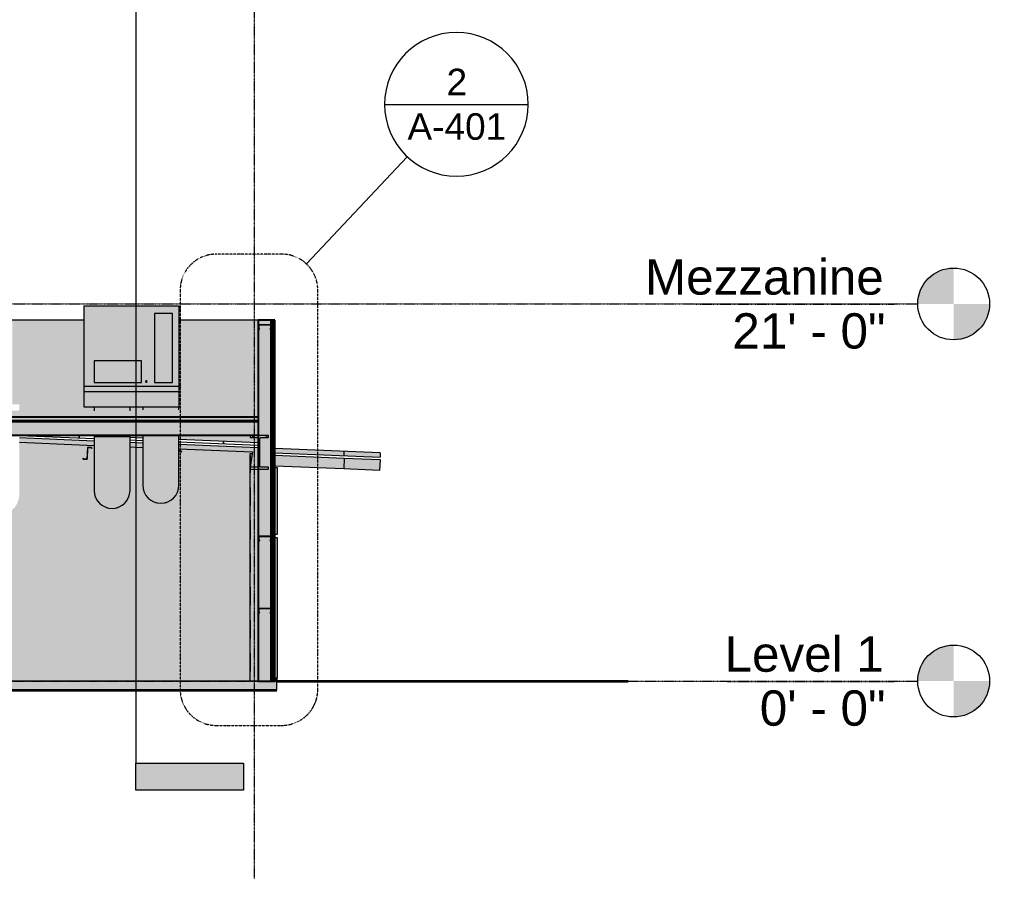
# Model space of a CAD drawing. Header units: inches. Extents: x -54880 to -186, y -265 to 853.
# Drawn here: x -18895 to -18247, y -132 to 442 of the extents above; entities that cross this region are included whole.
import ezdxf

# ---------------------------------------------------------------- set-up
doc = ezdxf.new("R2010")
doc.units = ezdxf.units.IN
doc.header["$MEASUREMENT"] = 0
for name, pattern in [('Dash Dot 3_16_', [0.3125, 0.1875, -0.0625, 0, -0.0625]), ('Grid Line 1_2_', [0.875, 0.5, -0.125, 0.125, -0.125]), ('Hidden 1_8_', [0.1875, 0.125, -0.0625])]:
    doc.linetypes.add(name, pattern=pattern)
for name, color, linetype, lineweight in [('A-ANNO-SYMB', 150, 'Continuous', 9), ('A-CLNG', 13, 'Continuous', 9), ('A-FLOR-LEVL', 51, 'Continuous', 9), ('A-GLAZ-CWMG', 51, 'Continuous', 9), ('A-ROOF', 132, 'Continuous', 9), ('A-WALL', 113, 'Continuous', 9), ('A-WALL-PATT', 111, 'Continuous', 9), ('C-BLDG-PADS', 91, 'Continuous', 9), ('C-TOPO', 7, 'Continuous', 9), ('G-ANNO-SYMB', 111, 'Continuous', 9), ('I-WALL', 2, 'Continuous', 9), ('L-SITE-WALL', 31, 'Continuous', 9), ('M-EQPM', 50, 'Continuous', 9), ('M-HVAC-DUCT', 70, 'Continuous', 9), ('M-HVAC-DUCT-ANNO', 70, 'Continuous', 9), ('S-BEAM', 12, 'Continuous', 9), ('S-COLS', 52, 'Continuous', 9), ('S-GRID', 1, 'Continuous', 9)]:
    doc.layers.add(name, color=color, linetype=linetype, lineweight=lineweight)
doc.styles.add('Arial', font='arial.ttf', dxfattribs={"height": 23.60479})
doc.styles.add('Arial_2', font='arial.ttf', dxfattribs={"height": 17.703593})
pattern_1 = [(45, (22032.004, 107.706), (-19.007, 19.007), []), (45, (22032.004, 136.506), (-19.007, 19.007), [])]

# ---------------------------------------------------------------- blocks, each defined once
blk = doc.blocks.new('HSS-Hollow Structural Section-Column - HSS6X6X1_4-782823-Section 7')
at = {"layer": 'S-COLS', "linetype": 'Hidden 1_8_'}
for p, q in [((22781.54, 151.86), (22781.54, 143.93)), ((22781.54, 141.5), (22781.54, 0))]:
    blk.add_line(p, q, dxfattribs=at)
blk = doc.blocks.new('Girt_C - 8_D-948186-Section 7')
at = {"layer": 'S-BEAM', "lineweight": 15}
for p, q in [((22787.3, 48.37), (22787.3, 46)), ((22787.3, 46), (22787.88, 45.52)), ((22787.41, 46.05), (22787.41, 48.37)), ((22787.95, 45.6), (22787.41, 46.05)), ((22795.12, 48.55), (22787.49, 48.55)), ((22787.49, 48.45), (22795.12, 48.45)), ((22787.88, 45.52), (22787.95, 45.6)), ((22795.19, 46.05), (22794.66, 45.6)), ((22794.66, 45.6), (22794.73, 45.52)), ((22794.73, 45.52), (22795.3, 46)), ((22795.19, 48.37), (22795.19, 46.05)), ((22795.3, 46), (22795.3, 48.37))]:
    blk.add_line(p, q, dxfattribs=at)
for centre, radius, start, end in [((22787.49, 48.37), 0.188, 90, 180), ((22787.49, 48.37), 0.0782, 90, 177.87728), ((22795.12, 48.37), 0.188, 0, 90), ((22795.12, 48.37), 0.0782, 3.04236, 90)]:
    blk.add_arc(centre, radius, start, end, dxfattribs=at)
blk = doc.blocks.new('Girt_C - 8_D-773999-Section 7')
at = {"layer": 'S-BEAM'}
h = blk.add_hatch(dxfattribs=at)
h.set_pattern_fill('FP_10', color=256, style=0, pattern_type=2)
h.set_pattern_definition(pattern_1)
h.paths.add_polyline_path([(22787.88, 93.77), (22787.95, 93.85), (22787.41, 94.3), (22787.41, 96.62), (22787.3, 96.62), (22787.3, 94.25)], flags=0)
h.paths.add_polyline_path([(22794.73, 93.77), (22795.3, 94.25), (22795.3, 96.62), (22795.19, 96.62), (22795.19, 94.3), (22794.66, 93.85)], flags=0)
h.paths.add_polyline_path([(22795.12, 96.7), (22795.12, 96.8), (22787.49, 96.8), (22787.49, 96.7)], flags=0)
at = {"layer": 'S-BEAM', "lineweight": 15}
for p, q in [((22787.3, 96.62), (22787.3, 94.25)), ((22787.3, 94.25), (22787.88, 93.77)), ((22787.41, 94.3), (22787.41, 96.62)), ((22787.95, 93.85), (22787.41, 94.3)), ((22795.12, 96.8), (22787.49, 96.8)), ((22787.49, 96.7), (22795.12, 96.7)), ((22787.88, 93.77), (22787.95, 93.85)), ((22795.19, 94.3), (22794.66, 93.85)), ((22794.66, 93.85), (22794.73, 93.77)), ((22794.73, 93.77), (22795.3, 94.25)), ((22795.19, 96.62), (22795.19, 94.3)), ((22795.3, 94.25), (22795.3, 96.62))]:
    blk.add_line(p, q, dxfattribs=at)
for centre, radius, start, end in [((22787.49, 96.62), 0.188, 90, 180), ((22787.49, 96.62), 0.0782, 90, 177.87728), ((22795.12, 96.62), 0.188, 0, 90), ((22795.12, 96.62), 0.0782, 3.04236, 90)]:
    blk.add_arc(centre, radius, start, end, dxfattribs=at)
blk = doc.blocks.new('W-Wide Flange - W21X166-948457-Section 7')
at = {"layer": 'S-BEAM'}
h = blk.add_hatch(dxfattribs=at)
h.set_pattern_fill('FP_10', color=256, style=0, pattern_type=2)
h.set_pattern_definition(pattern_1)
h.paths.add_polyline_path([(22781.36, 141.5), (22793.76, 141.5), (22793.76, 142.86), (22788.63, 142.89), (22788.27, 143.06), (22788.02, 143.37), (22787.93, 143.76), (22787.96, 161.97), (22788.13, 162.33), (22788.44, 162.57), (22788.83, 162.66), (22793.77, 162.66), (22793.77, 164.02), (22781.37, 164.02), (22781.36, 162.66), (22786.5, 162.64), (22786.85, 162.47), (22787.1, 162.16), (22787.19, 161.77), (22787.16, 143.56), (22786.99, 143.2), (22786.68, 142.95), (22786.29, 142.86), (22781.36, 142.86)], flags=0)
for points in [[(22781.37, 164.02), (22786.68, 164.02), (22786.68, 164.2), (22781.39, 164.2)], [(22782.23, 142.86), (22786.3, 142.89), (22786.68, 145.18), (22786.68, 153.22), (22783.08, 153.22), (22781.36, 142.86)], [(22786.29, 142.86), (22786.68, 142.95), (22786.68, 145.18), (22786.3, 142.89)]]:
    blk.add_hatch(color=256, dxfattribs=at).paths.add_polyline_path(points, flags=0)
at = {"layer": 'S-BEAM', "lineweight": 15}
for p, q in [((22781.37, 164.02), (22781.36, 162.66)), ((22781.36, 162.66), (22786.3, 162.66)), ((22793.77, 164.02), (22781.37, 164.02)), ((22788.83, 162.66), (22793.77, 162.66)), ((22793.77, 162.66), (22793.77, 164.02)), ((22787.19, 161.77), (22787.18, 143.76)), ((22787.93, 143.76), (22787.94, 161.77)), ((22786.29, 142.86), (22781.36, 142.86)), ((22781.36, 142.86), (22781.36, 141.5)), ((22793.76, 142.86), (22788.82, 142.86)), ((22793.76, 141.5), (22793.76, 142.86)), ((22781.36, 141.5), (22793.76, 141.5))]:
    blk.add_line(p, q, dxfattribs=at)
at = {"layer": 'S-BEAM'}
for p, q in [((22781.37, 164.02), (22781.39, 164.2)), ((22783.08, 153.24), (22781.36, 142.86))]:
    blk.add_line(p, q, dxfattribs=at)
at = {"layer": 'S-BEAM', "lineweight": 15, "flags": 128}
for points in [[(22786.3, 162.66), (22786.5, 162.64), (22786.69, 162.57), (22786.85, 162.47), (22787, 162.33), (22787.1, 162.16), (22787.17, 161.97), (22787.19, 161.77)], [(22787.94, 161.77), (22787.96, 161.97), (22788.03, 162.16), (22788.13, 162.33), (22788.28, 162.47), (22788.44, 162.57), (22788.63, 162.64), (22788.83, 162.66)], [(22787.18, 143.76), (22787.16, 143.56), (22787.1, 143.37), (22786.99, 143.2), (22786.85, 143.06), (22786.68, 142.95), (22786.49, 142.89), (22786.29, 142.86)], [(22788.82, 142.86), (22788.63, 142.89), (22788.44, 142.95), (22788.27, 143.06), (22788.13, 143.2), (22788.02, 143.37), (22787.96, 143.56), (22787.93, 143.76)]]:
    blk.add_lwpolyline(points, dxfattribs=at)
blk = doc.blocks.new('Girt_C - 8_D-943834-Section 7')
at = {"layer": 'S-BEAM', "lineweight": 15}
for p, q in [((22787.3, 237.89), (22787.3, 235.52)), ((22787.3, 235.52), (22787.88, 235.04)), ((22787.41, 235.57), (22787.41, 237.89)), ((22787.95, 235.12), (22787.41, 235.57)), ((22795.12, 238.07), (22787.49, 238.07)), ((22787.49, 237.96), (22795.12, 237.96)), ((22787.88, 235.04), (22787.95, 235.12)), ((22795.19, 235.57), (22794.66, 235.12)), ((22794.66, 235.12), (22794.73, 235.04)), ((22794.73, 235.04), (22795.3, 235.52)), ((22795.19, 237.89), (22795.19, 235.57)), ((22795.3, 235.52), (22795.3, 237.89))]:
    blk.add_line(p, q, dxfattribs=at)
for centre, radius, start, end in [((22787.49, 237.89), 0.188, 90, 180), ((22787.49, 237.89), 0.0782, 90, 176.95764), ((22795.12, 237.89), 0.188, 0, 90), ((22795.12, 237.89), 0.0782, 2.12272, 90)]:
    blk.add_arc(centre, radius, start, end, dxfattribs=at)
blk = doc.blocks.new('Dimension Lumber - 2x8-834906-Section 7')
at = {"layer": 'S-BEAM'}
blk.add_hatch(color=256, dxfattribs=at).paths.add_polyline_path([(22843.93, 141.78), (22844.23, 149.02), (22797.93, 150.95), (22797.93, 143.7), (22801.6, 143.54)], flags=0)
for p, q in [((22797.93, 150.95), (22844.23, 149.02)), ((22843.93, 141.78), (22797.93, 143.7)), ((22844.23, 149.02), (22843.93, 141.78))]:
    blk.add_line(p, q, dxfattribs=at)
blk = doc.blocks.new('Dimension Lumber - 2x8-945064-Section 7')
at = {"layer": 'S-BEAM'}
blk.add_hatch(color=256, dxfattribs=at).paths.add_polyline_path([(22867.91, 140.78), (22868.21, 148.02), (22844.23, 149.02), (22843.93, 141.78), (22844.3, 141.76)], flags=0)
for p, q in [((22844.23, 149.02), (22868.21, 148.02)), ((22868.21, 148.02), (22867.91, 140.78)), ((22867.91, 140.78), (22843.93, 141.78))]:
    blk.add_line(p, q, dxfattribs=at)
blk = doc.blocks.new('Girt_Z - 8_D-943841-Section 7')
at = {"layer": 'S-BEAM'}
h = blk.add_hatch(color=256, dxfattribs=at)
h.paths.add_polyline_path([(22672.45, 148.17), (22672.46, 148.28), (22670.14, 148.38), (22669.72, 148.93), (22669.63, 148.87), (22670.09, 148.27)], flags=0)
h.paths.add_polyline_path([(22672.65, 148.35), (22672.97, 155.97), (22672.86, 155.98), (22672.54, 148.36)], flags=0)
h.paths.add_polyline_path([(22675.79, 155.4), (22675.87, 155.46), (22675.42, 156.06), (22673.05, 156.16), (22673.04, 156.05), (22675.36, 155.95), (22675.71, 155.49)], flags=0)
for p, q in [((22672.86, 155.98), (22672.54, 148.36)), ((22672.65, 148.35), (22672.97, 155.97)), ((22673.04, 156.05), (22675.36, 155.95)), ((22675.42, 156.06), (22673.05, 156.16)), ((22675.36, 155.95), (22675.79, 155.4)), ((22675.87, 155.46), (22675.42, 156.06)), ((22675.79, 155.4), (22675.87, 155.46)), ((22669.72, 148.93), (22669.63, 148.87)), ((22669.63, 148.87), (22670.09, 148.27)), ((22670.14, 148.38), (22669.72, 148.93)), ((22670.09, 148.27), (22672.45, 148.17)), ((22672.46, 148.28), (22670.14, 148.38))]:
    blk.add_line(p, q, dxfattribs=at)
for centre, radius, start, end in [((22673.04, 155.97), 0.187, 87.61406, 177.61406), ((22673.04, 155.97), 0.0782, 89.73677, 177.61406), ((22672.46, 148.36), 0.187, 267.61406, 357.61406), ((22672.46, 148.36), 0.0782, 270.65642, 357.61406)]:
    blk.add_arc(centre, radius, start, end, dxfattribs=at)
blk = doc.blocks.new('Girt_Z - 8_D-943839-Section 7')
at = {"layer": 'S-BEAM'}
blk.add_hatch(color=256, dxfattribs=at).paths.add_polyline_path([(22735.74, 152.9), (22735.82, 152.96), (22735.37, 153.56), (22733.77, 153.59), (22733.81, 153.51), (22735.31, 153.45)], flags=0)
for p, q in [((22735.37, 153.56), (22733.81, 153.62)), ((22733.81, 153.51), (22735.31, 153.45)), ((22735.31, 153.45), (22735.74, 152.9)), ((22735.82, 152.96), (22735.37, 153.56)), ((22735.74, 152.9), (22735.82, 152.96))]:
    blk.add_line(p, q, dxfattribs=at)
blk = doc.blocks.new('Rectangular Mullion - Rectangular Mullion 1-866951-Section 7')
at = {"layer": 'A-GLAZ-CWMG'}
blk.add_hatch(color=256, dxfattribs=at).paths.add_polyline_path([(22799.3, 0), (22799.43, 0), (22799.43, 2), (22797.93, 2), (22797.93, 0)], flags=0)
for p, q in [((22799.43, 2), (22797.93, 2)), ((22799.43, 0), (22799.43, 2))]:
    blk.add_line(p, q, dxfattribs=at)
blk = doc.blocks.new('Rectangular Mullion - Rectangular Mullion 1-827449-Section 7')
at = {"layer": 'A-GLAZ-CWMG'}
blk.add_hatch(color=256, dxfattribs=at).paths.add_polyline_path([(22799.43, 2), (22799.43, 96), (22797.93, 96), (22797.93, 2)], flags=0)
for p, q in [((22797.93, 96), (22799.43, 96)), ((22799.43, 96), (22799.43, 2)), ((22799.43, 2), (22797.93, 2))]:
    blk.add_line(p, q, dxfattribs=at)
blk = doc.blocks.new('Rectangular Mullion - Rectangular Mullion 1-827940-Section 7')
at = {"layer": 'A-GLAZ-CWMG'}
blk.add_hatch(color=256, dxfattribs=at).paths.add_polyline_path([(22799.43, 98), (22799.43, 142.75), (22797.93, 142.75), (22797.93, 98)], flags=0)
for p, q in [((22797.93, 142.75), (22799.43, 142.75)), ((22799.43, 142.75), (22799.43, 98)), ((22799.43, 98), (22797.93, 98))]:
    blk.add_line(p, q, dxfattribs=at)
blk = doc.blocks.new('Carrier_48TC_Standard_Efficiency_Gas_Heat_Electric_Cooling_Packaged_Rooftop_Unit_3_to_15_nominal_tons - 15 ton 48TC__16-873539-Section 7')
at = {"layer": 'M-EQPM'}
h = blk.add_hatch(color=256, dxfattribs=at)
h.paths.add_polyline_path([(22559.12, 193.33), (22622.49, 193.33), (22622.49, 250.7), (22559.12, 250.7), (22559.12, 207.67)], flags=0)
h.paths.add_polyline_path([(22607.93, 199.45), (22606.24, 199.45), (22606.24, 245.58), (22618.12, 245.58), (22618.12, 199.45)], flags=0)
h.paths.add_polyline_path([(22578.88, 199.45), (22565.74, 199.45), (22565.74, 214.08), (22597.49, 214.08), (22597.49, 199.45), (22583.72, 199.45)], flags=0)
h.paths.add_polyline_path([(22600.48, 199.7), (22600.16, 199.94), (22600.09, 200.2), (22600.48, 200.71), (22600.82, 200.66), (22601.07, 200.46), (22601.14, 200.2), (22600.88, 199.75)], flags=0)
for points in [[(22618.12, 199.45), (22618.12, 245.58), (22606.24, 245.58), (22606.24, 199.45), (22607.93, 199.45)], [(22578.88, 199.45), (22597.49, 199.45), (22597.49, 214.08), (22565.74, 214.08), (22565.74, 199.45), (22574.04, 199.45)], [(22559.12, 183.08), (22622.49, 183.08), (22622.49, 197.08), (22559.12, 197.08), (22559.12, 188.92)], [(22600.48, 199.7), (22600.88, 199.75), (22601.14, 200.2), (22601.07, 200.46), (22600.75, 200.71), (22600.35, 200.66), (22600.09, 200.2), (22600.16, 199.94)]]:
    blk.add_hatch(color=256, dxfattribs=at).paths.add_polyline_path(points, flags=0)
for p, q in [((22559.12, 250.7), (22622.49, 250.7)), ((22559.12, 193.33), (22559.12, 250.7)), ((22622.49, 250.7), (22622.49, 193.33)), ((22618.12, 245.58), (22606.24, 245.58)), ((22606.24, 245.58), (22606.24, 199.45)), ((22618.12, 199.45), (22618.12, 245.58)), ((22597.49, 214.08), (22565.74, 214.08)), ((22565.74, 214.08), (22565.74, 199.45)), ((22597.49, 199.45), (22597.49, 214.08)), ((22559.12, 197.08), (22622.49, 197.08)), ((22559.12, 183.08), (22559.12, 197.08)), ((22565.74, 199.45), (22597.49, 199.45)), ((22606.24, 199.45), (22618.12, 199.45)), ((22622.49, 197.08), (22622.49, 183.08)), ((22622.49, 193.33), (22559.12, 193.33)), ((22622.49, 183.08), (22559.12, 183.08))]:
    blk.add_line(p, q, dxfattribs=at)
for start, end in [(0, 180), (180, 0)]:
    blk.add_arc((22600.62, 200.2), 0.523, start, end, dxfattribs=at)
blk = doc.blocks.new('Round Elbow - 1_5 D-888105-Section 7')
at = {"layer": 'M-HVAC-DUCT'}
for points in [[(22689.16, 115.38), (22689.16, 163.38), (22677.16, 163.38), (22677.18, 127.17), (22677.5, 124.65), (22678.25, 122.45), (22679.18, 120.71), (22681.01, 118.61), (22682.63, 117.32), (22684.85, 116.2), (22686.82, 115.61), (22688.39, 115.45)], [(22689.16, 115.38), (22691.71, 115.67), (22693.75, 116.29), (22695.93, 117.48), (22697.92, 119.23), (22699.14, 120.71), (22700.24, 122.78), (22700.96, 125.33), (22701.16, 127.98), (22701.16, 163.38), (22689.16, 163.38), (22689.16, 115.61)]]:
    blk.add_hatch(color=256, dxfattribs=at).paths.add_polyline_path(points, flags=0)
for p, q in [((22677.16, 163.38), (22689.16, 163.38)), ((22689.16, 163.38), (22701.16, 163.38))]:
    blk.add_line(p, q, dxfattribs=at)
at = {"layer": 'M-HVAC-DUCT', "flags": 128}
for points in [[(22677.16, 163.38), (22677.16, 161.94), (22677.16, 160.5), (22677.16, 159.07), (22677.16, 157.64), (22677.16, 156.22), (22677.16, 154.82), (22677.16, 153.43), (22677.16, 152.05), (22677.16, 150.69), (22677.16, 149.36), (22677.16, 148.04), (22677.16, 146.75), (22677.16, 145.49), (22677.16, 144.25), (22677.16, 143.05), (22677.16, 141.88), (22677.16, 140.74), (22677.16, 139.64), (22677.16, 138.57), (22677.16, 137.55), (22677.16, 136.57), (22677.16, 135.63), (22677.16, 134.73), (22677.16, 133.88), (22677.16, 133.08), (22677.16, 132.33), (22677.16, 131.62), (22677.16, 130.97), (22677.16, 130.37), (22677.16, 129.82), (22677.16, 129.33), (22677.16, 128.89), (22677.16, 128.5), (22677.16, 128.17), (22677.16, 127.9), (22677.16, 127.68), (22677.16, 127.52), (22677.16, 127.42), (22677.16, 127.38), (22677.16, 127.38)], [(22701.16, 127.38), (22701.16, 127.4), (22701.16, 127.49), (22701.16, 127.63), (22701.16, 127.83), (22701.16, 128.09), (22701.16, 128.41), (22701.16, 128.78), (22701.16, 129.2), (22701.16, 129.68), (22701.16, 130.22), (22701.16, 130.8), (22701.16, 131.44), (22701.16, 132.13), (22701.16, 132.87), (22701.16, 133.66), (22701.16, 134.5), (22701.16, 135.38), (22701.16, 136.31), (22701.16, 137.28), (22701.16, 138.29), (22701.16, 139.35), (22701.16, 140.44), (22701.16, 141.57), (22701.16, 142.73), (22701.16, 143.92), (22701.16, 145.15), (22701.16, 146.41), (22701.16, 147.69), (22701.16, 149), (22701.16, 150.33), (22701.16, 151.68), (22701.16, 153.05), (22701.16, 154.44), (22701.16, 155.84), (22701.16, 157.26), (22701.16, 158.68), (22701.16, 160.11), (22701.16, 161.55), (22701.16, 162.99), (22701.16, 163.38)]]:
    blk.add_lwpolyline(points, dxfattribs=at)
at = {"layer": 'M-HVAC-DUCT'}
for start, end in [(180, 270), (270, 0)]:
    blk.add_arc((22689.16, 127.38), 12, start, end, dxfattribs=at)
blk = doc.blocks.new('Round Elbow - 1_5 D-V224-Section 7')
at = {"layer": 'M-HVAC-DUCT'}
for points in [[(22721.77, 118.79), (22721.77, 164.2), (22709.77, 164.2), (22709.79, 130.59), (22710.08, 128.19), (22710.86, 125.86), (22711.8, 124.12), (22713.29, 122.3), (22715.25, 120.73), (22717.59, 119.57), (22719.43, 119.02), (22721.01, 118.86)], [(22721.77, 118.79), (22724.33, 119.08), (22726.37, 119.7), (22728.54, 120.89), (22730.53, 122.64), (22731.75, 124.12), (22732.93, 126.44), (22733.57, 128.74), (22733.77, 131.01), (22733.77, 164.2), (22721.77, 164.2), (22721.77, 119.02)]]:
    blk.add_hatch(color=256, dxfattribs=at).paths.add_polyline_path(points, flags=0)
at = {"layer": 'M-HVAC-DUCT', "flags": 128}
for points in [[(22709.77, 164.2), (22709.77, 163.91), (22709.77, 162.48), (22709.77, 161.05), (22709.77, 159.63), (22709.77, 158.23), (22709.77, 156.84), (22709.77, 155.46), (22709.77, 154.1), (22709.77, 152.77), (22709.77, 151.45), (22709.77, 150.16), (22709.77, 148.9), (22709.77, 147.66), (22709.77, 146.46), (22709.77, 145.29), (22709.77, 144.15), (22709.77, 143.05), (22709.77, 141.98), (22709.77, 140.96), (22709.77, 139.98), (22709.77, 139.04), (22709.77, 138.14), (22709.77, 137.3), (22709.77, 136.49), (22709.77, 135.74), (22709.77, 135.04), (22709.77, 134.38), (22709.77, 133.78), (22709.77, 133.23), (22709.77, 132.74), (22709.77, 132.3), (22709.77, 131.91), (22709.77, 131.58), (22709.77, 131.31), (22709.77, 131.09), (22709.77, 130.93), (22709.77, 130.83), (22709.77, 130.79), (22709.77, 130.79)], [(22733.77, 130.79), (22733.77, 130.81), (22733.77, 130.9), (22733.77, 131.04), (22733.77, 131.25), (22733.77, 131.5), (22733.77, 131.82), (22733.77, 132.19), (22733.77, 132.61), (22733.77, 133.09), (22733.77, 133.63), (22733.77, 134.21), (22733.77, 134.85), (22733.77, 135.54), (22733.77, 136.28), (22733.77, 137.07), (22733.77, 137.91), (22733.77, 138.79), (22733.77, 139.72), (22733.77, 140.69), (22733.77, 141.7), (22733.77, 142.76), (22733.77, 143.85), (22733.77, 144.98), (22733.77, 146.14), (22733.77, 147.34), (22733.77, 148.56), (22733.77, 149.82), (22733.77, 151.1), (22733.77, 152.41), (22733.77, 153.74), (22733.77, 155.09), (22733.77, 156.46), (22733.77, 157.85), (22733.77, 159.25), (22733.77, 160.67), (22733.77, 162.09), (22733.77, 163.52), (22733.77, 164.2)]]:
    blk.add_lwpolyline(points, dxfattribs=at)
at = {"layer": 'M-HVAC-DUCT'}
for start, end in [(180, 270), (270, 0)]:
    blk.add_arc((22721.77, 130.79), 12, start, end, dxfattribs=at)
blk = doc.blocks.new('Level - Level Head - Circle-15001-Section 7')
at = {"layer": 'A-FLOR-LEVL'}
h = blk.add_hatch(color=256, dxfattribs=at)
edge = h.paths.add_edge_path(flags=0)
edge.add_line((23251.37, 0), (23227.37, 0))
edge.add_arc((23251.37, 0), 24, 90, 180, ccw=False)
edge.add_line((23251.37, 24), (23251.37, 0))
h = blk.add_hatch(color=256, dxfattribs=at)
edge = h.paths.add_edge_path(flags=0)
edge.add_line((23251.37, -24), (23251.37, 0))
edge.add_line((23251.37, 0), (23275.37, 0))
edge.add_arc((23251.37, 0), 24, 270, 360, ccw=False)
blk.add_circle((23251.37, 0), 24, dxfattribs=at)
blk = doc.blocks.new('Section - 3_32_ x 3_8_-18514-Section 7')
at = {"layer": 'G-ANNO-SYMB'}
blk.add_hatch(color=256, dxfattribs=at).paths.add_polyline_path([(22141.39, -54.82), (22069.39, -54.82), (22069.39, -72.82), (22141.39, -72.82)], flags=0)
for p, q in [((22069.39, -72.82), (22069.39, -54.82)), ((22069.39, -54.82), (22141.39, -54.82)), ((22141.39, -54.82), (22141.39, -72.82)), ((22141.39, -72.82), (22069.39, -72.82))]:
    blk.add_line(p, q, dxfattribs=at)
blk = doc.blocks.new('Section - Callout Head-19020-Section 7')
at = {"layer": 'A-ANNO-SYMB'}
blk.add_line((22871.23, 385.36), (22967.23, 385.36), dxfattribs=at)
for start, end in [(0, 180), (180, 360)]:
    blk.add_arc((22919.23, 385.36), 48, start, end, dxfattribs=at)

msp = doc.modelspace()

# ---------------------------------------------------------------- hatches: boundary and pattern name
at = {"layer": 'A-CLNG'}
msp.add_hatch(color=256, dxfattribs=at).paths.add_polyline_path([(-19398.79, 164.2), (-18735.87, 164.2), (-18735.87, 173.96), (-20622.37, 173.96), (-20622.37, 164.2), (-19408.47, 164.2)], flags=0)
at = {"layer": 'A-ROOF', "lineweight": 5}
h = msp.add_hatch(color=256, dxfattribs=at)
h.paths.add_polyline_path([(-19175.49, 183.4), (-19175.6, 183.53), (-19175.52, 183.4), (-19175.51, 183.4)], flags=0)
h.paths.add_polyline_path([(-19183.49, 183.4), (-19183.38, 183.4), (-19183.47, 183.49), (-19183.49, 183.4)], flags=0)
h.paths.add_polyline_path([(-20633.49, 176.41), (-19080.82, 176.41), (-19080.85, 178.5), (-19097.08, 178.5), (-19097.08, 186.99), (-19151.18, 186.99), (-19151.18, 186.25), (-19170.54, 186.2), (-19170.57, 180.84), (-19171.63, 180.78), (-19174.44, 180.84), (-19174.44, 186.25), (-19175.49, 186.17), (-19175.52, 181.01), (-19176.07, 180.55), (-19176.14, 180.63), (-19176.14, 183.48), (-19182.85, 183.48), (-19182.92, 180.55), (-19183.49, 181.08), (-19183.49, 186.25), (-19185.87, 186.25), (-19185.87, 178.41), (-19186.12, 178.41), (-19186.12, 186.25), (-20401.12, 186.32), (-20401.12, 187.53), (-20633.49, 187.53)], flags=0)
h.paths.add_polyline_path([(-18735.87, 176.41), (-18735.87, 186.99), (-18788.68, 186.91), (-18788.68, 183.08), (-18788.77, 183.08), (-18788.77, 181.29), (-18789, 181.19), (-18790.8, 181.01), (-18795.06, 180.85), (-18800.77, 180.79), (-18807.68, 180.88), (-18811.86, 181.1), (-18812.77, 181.29), (-18812.77, 183.08), (-18821.39, 183.08), (-18821.39, 180.75), (-18821.62, 180.66), (-18823.41, 180.48), (-18827.47, 180.32), (-18833.39, 180.25), (-18840.05, 180.34), (-18844.47, 180.56), (-18845.39, 180.75), (-18845.39, 183.08), (-18852.06, 183.08), (-18852.06, 186.99), (-18900.06, 186.99), (-18900.06, 185.01), (-18895.3, 185.01), (-18895.3, 181), (-18895.51, 180.9), (-18897.17, 180.71), (-18900.3, 180.56), (-18906.87, 180.43), (-18914.62, 180.46), (-18920.02, 180.63), (-18922.75, 180.85), (-18923.3, 181), (-18923.3, 183.08), (-18929.49, 182.99), (-18929.56, 180.8), (-18929.81, 180.72), (-18931.52, 180.54), (-18936.01, 180.35), (-18943.67, 180.26), (-18951.43, 180.36), (-18955.75, 180.56), (-18957.41, 180.8), (-18957.49, 180.84), (-18957.5, 183.08), (-18963.43, 183.08), (-18963.43, 186.99), (-18977.54, 186.99), (-18977.56, 186.87), (-18978.63, 186.81), (-18981.44, 186.87), (-18981.44, 186.99), (-19007.87, 186.99), (-19007.87, 183.78), (-19009.68, 183.78), (-19009.68, 182.29), (-19009.88, 182.22), (-19011.45, 182.08), (-19015.9, 181.97), (-19021.15, 181.99), (-19024.89, 182.15), (-19025.68, 182.29), (-19025.68, 183.78), (-19029.33, 183.78), (-19029.33, 181.97), (-19029.53, 181.89), (-19031.07, 181.76), (-19035.66, 181.64), (-19037.58, 181.63), (-19037.58, 178.5), (-19051.04, 178.5), (-19051.04, 176.41), (-18759.68, 176.41)], flags=0)
h.paths.add_polyline_path([(-19067.33, 176.41), (-19063.33, 176.41), (-19063.33, 178.5), (-19072.84, 178.5), (-19072.84, 176.41), (-19069.55, 176.41)], flags=0)
at = {"layer": 'A-ROOF'}
msp.add_hatch(color=256, dxfattribs=at).paths.add_polyline_path([(-18735.87, 173.54), (-18735.87, 176.41), (-20633.49, 176.41), (-20633.49, 173.54), (-18759.68, 173.54)], flags=0)
at = {"layer": 'A-ROOF', "lineweight": 5}
h = msp.add_hatch(color=256, dxfattribs=at)
h.paths.add_polyline_path([(-18678.24, 150.52), (-18678.24, 153.4), (-18724.62, 155.33), (-18724.62, 152.45), (-18720.95, 152.3)], flags=0)
h.paths.add_polyline_path([(-18739.49, 153.07), (-18739.47, 153.22), (-18735.87, 153.22), (-18735.87, 155.8), (-18788.77, 158), (-18788.73, 155.12), (-18740.32, 153.11)], flags=0)
h.paths.add_polyline_path([(-18812.77, 156.13), (-18812.77, 159), (-18821.39, 159.34), (-18821.39, 156.48), (-18817.78, 156.33)], flags=0)
h.paths.add_polyline_path([(-18845.39, 157.48), (-18845.39, 160.36), (-18895.3, 162.43), (-18895.25, 159.56), (-18846.83, 157.54)], flags=0)
h.paths.add_polyline_path([(-18923.3, 160.73), (-18923.34, 163.61), (-18929.49, 163.87), (-18929.49, 160.99), (-18924.3, 160.77)], flags=0)
h.paths.add_polyline_path([(-18957.49, 162.16), (-18957.49, 164.2), (-18973.29, 164.2), (-18973.29, 162.81), (-18963.03, 162.39)], flags=0)
h.paths.add_polyline_path([(-18985.69, 163.33), (-18985.69, 164.2), (-19006.53, 164.2), (-18992.09, 163.6)], flags=0)
msp.add_hatch(color=256, dxfattribs=at).paths.add_polyline_path([(-18654.24, 149.52), (-18654.24, 152.4), (-18678.24, 153.4), (-18678.24, 150.52)], flags=0)
at = {"layer": 'A-WALL-PATT'}
h = msp.add_hatch(dxfattribs=at)
h.set_pattern_fill('FP_13', color=256, style=0, pattern_type=2)
h.set_pattern_definition([(0, (22032.004, 107.706), (61.44, 15.36), [2.534, -43.546, 2.534, -43.546, -245.76]), (0, (22032.004, 107.706), (61.44, 15.36), [-92.16, 2.534, -89.626, 2.534, -43.546, -107.52]), (0, (22032.004, 107.706), (61.44, 15.36), [-230.4, 2.534, -28.186, 2.534, -74.266]), (120, (22055.044, 115.386), (-44.02215, 45.528601), [2.534, -43.546, 2.534, -43.546, -245.76]), (120, (22055.044, 115.386), (-44.02215, 45.528601), [-92.16, 2.534, -89.626, 2.534, -43.546, -107.52]), (120, (22055.044, 115.386), (-44.02215, 45.528601), [-230.4, 2.534, -28.186, 2.534, -74.266]), (240, (22062.724, 146.106), (-17.41785, -60.888601), [2.534, -43.546, 2.534, -43.546, -245.76]), (240, (22062.724, 146.106), (-17.41785, -60.888601), [-92.16, 2.534, -89.626, 2.534, -43.546, -107.52]), (240, (22062.724, 146.106), (-17.41785, -60.888601), [-230.4, 2.534, -28.186, 2.534, -74.266])])
h.paths.add_polyline_path([(-18735.87, 0), (-18735.24, 0), (-18735.24, 241.25), (-18735.87, 241.25), (-18735.87, 20.18)], flags=0)
h = msp.add_hatch(dxfattribs=at)
h.set_pattern_fill('FP_12', color=256, style=0, pattern_type=2)
h.set_pattern_definition([(0, (22032.004, 107.706), (0, 24), []), (90, (22032.004, 107.706), (-24, 1e-15), [])])
h.paths.add_polyline_path([(-18726.49, 0), (-18725.74, 0), (-18725.74, 241.25), (-18726.49, 241.25), (-18726.49, 20.18)], flags=0)
h = msp.add_hatch(dxfattribs=at)
h.set_pattern_fill('FP_15', color=256, style=0, pattern_type=2)
h.set_pattern_definition([(0, (22784.43, 0.25), (-193, 193), [48, -145]), (90, (22784.43, 0.25), (-193, 1e-14), [96.25, -96.75]), (180, (22832.43, 96.5), (-193, 193), [48, -145]), (90, (22832.43, 0.25), (-193, 1e-14), [96.25, -96.75]), (180, (22832.43, 96.75), (-193, 193), [48, -145]), (90, (22832.43, 96.75), (-193, 1e-14), [96.25, -96.75]), (0, (22784.43, 193), (-193, 193), [48, -145]), (90, (22784.43, 96.75), (-193, 1e-14), [96.25, -96.75]), (0, (22832.68, 48.25), (-193, 193), [48, -145]), (90, (22832.68, 0), (-193, 1e-14), [48.25, -144.75]), (90, (22880.68, 0), (-193, 1e-14), [48.25, -144.75]), (0, (22832.68, 144.75), (-193, 193), [48, -145]), (90, (22832.68, 48.5), (-193, 1e-14), [96.25, -96.75]), (180, (22880.68, 48.5), (-193, 193), [48, -145]), (90, (22880.68, 48.5), (-193, 1e-14), [96.25, -96.75]), (90, (22832.68, 145), (-193, 1e-14), [48, -145]), (180, (22880.68, 145), (-193, 193), [48, -145]), (90, (22880.68, 145), (-193, 1e-14), [48, -145]), (0, (22880.93, 0.25), (-193, 193), [48, -145]), (90, (22880.93, 0.25), (-193, 1e-14), [96.25, -96.75]), (180, (22928.93, 96.5), (-193, 193), [48, -145]), (90, (22928.93, 0.25), (-193, 1e-14), [96.25, -96.75]), (180, (22928.93, 96.75), (-193, 193), [48, -145]), (90, (22928.93, 96.75), (-193, 1e-14), [96.25, -96.75]), (180, (22928.93, 193), (-193, 193), [48, -145]), (90, (22880.93, 96.75), (-193, 1e-14), [96.25, -96.75]), (0, (22929.18, 48.25), (-193, 193), [48, -145]), (90, (22929.18, 0), (-193, 1e-14), [48.25, -144.75]), (90, (22977.18, 0), (-193, 1e-14), [48.25, -144.75]), (0, (22929.18, 144.75), (-193, 193), [48, -145]), (90, (22929.18, 48.5), (-193, 1e-14), [96.25, -96.75]), (180, (22977.18, 48.5), (-193, 193), [48, -145]), (90, (22977.18, 48.5), (-193, 1e-14), [96.25, -96.75]), (90, (22929.18, 145), (-193, 1e-14), [48, -145]), (180, (22977.18, 145), (-193, 193), [48, -145]), (90, (22977.18, 145), (-193, 1e-14), [48, -145])])
h.paths.add_polyline_path([(-18735.87, 157.55), (-18735.87, 159.39), (-18788.77, 161.6), (-18788.73, 159.75), (-18740.32, 157.73)], flags=0)
h.paths.add_polyline_path([(-18812.77, 160.75), (-18812.77, 162.6), (-18821.39, 162.96), (-18821.39, 161.11), (-18813.82, 160.8)], flags=0)
h.paths.add_polyline_path([(-18845.39, 162.11), (-18845.42, 163.96), (-18851.18, 164.2), (-18895.25, 164.19), (-18846.83, 162.17)], flags=0)
at = {"layer": 'C-BLDG-PADS'}
h = msp.add_hatch(dxfattribs=at)
h.set_pattern_fill('FP_11', color=256, style=0, pattern_type=2)
h.set_pattern_definition([(50, (22032.004, 107.706), (55.0854, -4.81984), [5.76, -63.36]), (355, (22032.004, 107.706), (-10.65569, 57.76853), [4.608, -50.688]), (100.451, (22036.594, 107.305), (44.42947, 52.94866), [4.895, -53.848]), (46.184, (22032.004, 123.066), (81.96444, -12.71212), [8.64, -95.04]), (96.636, (22038.834, 122.01), (71.7815, 74.81238), [7.343, -80.772]), (351.184, (22032, 123.07), (71.78195, 74.81243), [6.912, -76.032]), (21, (22039.684, 119.226), (45.84207, -30.92146), [5.76, -63.36]), (326, (22039.684, 119.226), (18.687064, 55.69148), [4.608, -50.688]), (71.451, (22043.504, 116.65), (64.52891, 24.77011), [4.895, -53.848]), (37.5, (22032.004, 107.706), (0.933895, 25.566816), [2.534, -47.539, 2.534, -48.922, -50.88]), (37.5, (22032.004, 107.706), (0.933895, 25.566816), [-101.53, 2.534, -48.346]), (7.5, (22032.004, 107.706), (20.20404, 30.291303), [2.534, -26.803, 2.534, -46.387, -19.392]), (7.5, (22032.004, 107.706), (20.20404, 30.291303), [-78.259, 2.534, -16.858]), (327.5, (22014.877, 107.706), (40.9977845, -1.732403), [2.534, -16.666, 2.534, -57.37, -79.488]), (327.5, (22014.877, 107.706), (40.9977845, -1.732403), [-79.104, 2.534, -76.954]), (317.5, (22007.197, 107.706), (44.788883, 7.68784), [2.534, -22.426, 2.534, -37.248, -56.448]), (317.5, (22007.197, 107.706), (44.788883, 7.68784), [-64.742, 2.534, -53.914])])
h.paths.add_polyline_path([(-18798.42, -6), (-18723.24, -6), (-18723.24, 0), (-20634.99, 0), (-20634.99, -6), (-18953.35, -6)], flags=0)
at = {"layer": 'I-WALL'}
h = msp.add_hatch(color=256, dxfattribs=at)
h.paths.add_polyline_path([(-18798.42, 0), (-18741.24, 0), (-18741.18, 151.86), (-18739.7, 151.86), (-18739.49, 153.07), (-18788.77, 155.13), (-18788.73, 153.62), (-18787.18, 153.56), (-18786.72, 152.96), (-18786.86, 152.96), (-18787.24, 153.45), (-18788.77, 153.45), (-18788.77, 130.79), (-18789.03, 128.36), (-18789.85, 125.88), (-18790.9, 123.99), (-18792.52, 122.11), (-18794.11, 120.81), (-18796.18, 119.7), (-18798.43, 119.02), (-18800.77, 118.79), (-18803.26, 119.06), (-18805.7, 119.88), (-18807.44, 120.81), (-18809.46, 122.55), (-18810.9, 124.4), (-18811.89, 126.3), (-18812.58, 128.8), (-18812.77, 131.01), (-18812.77, 156.13), (-18821.39, 156.48), (-18821.39, 127.38), (-18821.64, 124.95), (-18822.47, 122.47), (-18823.52, 120.58), (-18825.13, 118.7), (-18826.72, 117.4), (-18828.8, 116.29), (-18831.05, 115.61), (-18833.39, 115.38), (-18835.73, 115.61), (-18838.31, 116.47), (-18840.06, 117.4), (-18841.99, 119.03), (-18843.52, 120.99), (-18844.51, 122.88), (-18845.19, 125.39), (-18845.39, 127.98), (-18845.39, 157.48), (-18895.3, 159.56), (-18895.31, 124.68), (-18895.54, 122.24), (-18896.45, 119.34), (-18897.39, 117.45), (-18898.95, 115.39), (-18900.94, 113.6), (-18903.43, 112.15), (-18905.47, 111.36), (-18908, 110.88), (-18910.59, 110.88), (-18913.31, 111.43), (-18915.89, 112.51), (-18916.61, 112.92), (-18918.32, 114.12), (-18920.06, 115.88), (-18921.61, 118.22), (-18922.56, 120.46), (-18923.1, 122.53), (-18923.3, 125.74), (-18923.3, 160.73), (-18929.49, 160.99), (-18929.51, 145.23), (-18929.73, 142.8), (-18930.65, 139.9), (-18931.59, 138.01), (-18933.15, 135.95), (-18935.14, 134.16), (-18937.62, 132.7), (-18939.66, 131.91), (-18942.2, 131.44), (-18944.87, 131.45), (-18947.51, 131.74), (-18949.16, 132.23), (-18950.84, 132.94), (-18953.27, 134.45), (-18954.57, 135.57), (-18955.58, 136.67), (-18956.09, 137.36), (-18957.61, 140.08), (-18958.48, 142.61), (-18958.65, 144.4), (-18958.79, 145.38), (-18958.4, 148.4), (-18957.88, 150.13), (-18957.49, 151.33), (-18957.49, 162.16), (-18973.29, 162.81), (-18973.29, 162.66), (-18978.43, 162.64), (-18978.78, 162.47), (-18979.03, 162.16), (-18979.12, 161.77), (-18979.09, 153.89), (-18978.86, 153.5), (-18978.43, 153.26), (-18977.56, 153.24), (-18973.29, 153.24), (-18973.29, 141.5), (-18976.49, 141.5), (-18976.49, 0), (-18953.35, 0)], flags=0)
h.paths.add_polyline_path([(-18982.49, 0), (-18982.49, 141.5), (-18985.69, 141.5), (-18985.69, 153.24), (-18980.53, 153.27), (-18980.13, 153.5), (-18979.9, 153.89), (-18979.87, 154.12), (-18979.89, 161.97), (-18980.06, 162.33), (-18980.37, 162.57), (-18980.76, 162.66), (-18985.69, 162.66), (-18985.69, 163.33), (-19006.53, 164.2), (-19009.68, 164.2), (-19009.68, 139.29), (-19009.92, 137.36), (-19010.6, 135.57), (-19011.97, 133.74), (-19013.42, 132.56), (-19014.84, 131.81), (-19016.72, 131.34), (-19151.18, 131.27), (-19151.18, 98.45), (-19153.09, 98.45), (-19153.09, 93), (-18992.13, 93), (-18992.13, 0)], flags=0)
h.paths.add_polyline_path([(-19045.61, 147.29), (-19045.33, 147.29), (-19045.33, 164.2), (-19051.04, 164.2), (-19051.04, 163.29), (-19049.18, 163.29), (-19049.18, 147.29), (-19047.08, 147.29)], flags=0)
h.paths.add_polyline_path([(-19025.87, 147.29), (-19025.68, 147.29), (-19025.68, 164.2), (-19029.33, 164.2), (-19029.33, 147.29), (-19025.96, 147.29)], flags=0)
h.paths.add_polyline_path([(-19068.16, 147.29), (-19065.18, 147.29), (-19065.18, 163.29), (-19063.33, 163.29), (-19063.33, 164.2), (-19072.84, 164.2), (-19072.82, 163.29), (-19068.83, 163.29), (-19068.83, 147.29), (-19068.21, 147.29)], flags=0)
h.paths.add_polyline_path([(-19085.11, 147.29), (-19084.83, 147.29), (-19084.83, 163.29), (-19080.82, 163.29), (-19080.84, 164.2), (-19089.45, 164.2), (-19089.69, 158.34), (-19089.8, 158.35), (-19089.55, 164.2), (-19149.5, 164.2), (-19149.64, 160.84), (-19149.75, 160.85), (-19149.64, 164.2), (-19151.18, 164.2), (-19151.18, 160.83), (-19149.82, 160.77), (-19149.83, 160.66), (-19151.18, 160.66), (-19151.18, 147.29), (-19086.58, 147.29)], flags=0)
h.paths.add_polyline_path([(-18850.09, 148.17), (-18852.46, 148.27), (-18852.92, 148.87), (-18852.78, 148.87), (-18852.4, 148.38), (-18850.08, 148.28)], flags=0)
h.paths.add_polyline_path([(-18849.9, 148.35), (-18850.01, 148.36), (-18849.69, 155.98), (-18849.58, 155.97), (-18849.77, 151.42)], flags=0)
h.paths.add_polyline_path([(-18969.99, 153.17), (-18972.35, 153.27), (-18972.81, 153.86), (-18972.67, 153.86), (-18972.3, 153.37), (-18969.98, 153.28)], flags=0)
h.paths.add_polyline_path([(-18969.79, 153.35), (-18969.9, 153.35), (-18969.59, 160.97), (-18969.48, 160.97), (-18969.68, 156.11)], flags=0)
h.paths.add_polyline_path([(-18846.76, 155.4), (-18847.18, 155.95), (-18849.5, 156.05), (-18849.49, 156.16), (-18847.13, 156.06), (-18846.67, 155.46)], flags=0)
h.paths.add_polyline_path([(-19089.88, 158.16), (-19092.25, 158.26), (-19092.71, 158.86), (-19092.57, 158.86), (-19092.19, 158.37), (-19089.88, 158.27)], flags=0)
h.paths.add_polyline_path([(-18966.65, 160.39), (-18967.08, 160.95), (-18969.4, 161.04), (-18969.39, 161.15), (-18967.02, 161.05), (-18966.57, 160.46)], flags=0)
at = {"layer": 'L-SITE-WALL'}
h = msp.add_hatch(color=256, dxfattribs=at)
h.paths.add_polyline_path([(-18735.87, 159.39), (-18735.87, 162.58), (-18736.25, 162.66), (-18741.18, 162.66), (-18741.18, 164.2), (-18788.77, 164.2), (-18788.73, 161.6), (-18740.32, 159.58)], flags=0)
h.paths.add_polyline_path([(-18812.77, 162.6), (-18812.77, 164.2), (-18821.39, 164.2), (-18821.39, 162.96), (-18815.39, 162.71)], flags=0)
h.paths.add_polyline_path([(-18845.39, 163.96), (-18845.39, 164.2), (-18851.18, 164.2), (-18846.83, 164.02)], flags=0)
h.paths.add_polyline_path([(-18735.87, 186.99), (-18735.87, 241.25), (-18788.68, 241.25), (-18788.68, 186.99), (-18759.68, 186.99)], flags=0)
h.paths.add_polyline_path([(-18852.06, 186.99), (-18852.06, 241.25), (-18900.06, 241.25), (-18900.06, 186.99), (-18856.52, 186.99)], flags=0)
h.paths.add_polyline_path([(-18963.43, 186.99), (-18963.43, 241.25), (-19151.18, 241.25), (-19151.18, 186.99), (-19097.08, 186.99), (-19097.08, 230), (-19037.58, 230), (-19037.58, 227.4), (-19007.87, 227.4), (-19007.87, 186.99), (-18981.44, 186.99), (-18981.44, 240.83), (-18977.54, 240.83), (-18977.54, 186.99), (-18972.72, 186.99)], flags=0)
at = {"layer": 'L-SITE-WALL', "lineweight": 5}
for points in [[(-18727.24, 0), (-18727.24, 241.25), (-18735.24, 241.25), (-18735.24, 0)], [(-18726.49, 0), (-18726.49, 241.25), (-18727.24, 241.25), (-18727.24, 0)], [(-18725.74, 0), (-18724.87, 0), (-18724.87, 241.25), (-18725.74, 241.25), (-18725.74, 20.18)]]:
    msp.add_hatch(color=256, dxfattribs=at).paths.add_polyline_path(points, flags=0)
at = {"layer": 'L-SITE-WALL'}
msp.add_hatch(color=256, dxfattribs=at).paths.add_polyline_path([(-18724.62, 0), (-18724.62, 241.25), (-18724.87, 241.25), (-18724.87, 0)], flags=0)
at = {"layer": 'M-HVAC-DUCT', "lineweight": 5}
h = msp.add_hatch(color=256, dxfattribs=at)
h.paths.add_polyline_path([(-18833.39, 163.38), (-18833.44, 164.2), (-18845.39, 164.2), (-18845.39, 163.38), (-18835.73, 163.38)], flags=0)
h.paths.add_polyline_path([(-18833.39, 180.25), (-18833.39, 183.08), (-18845.39, 183.08), (-18845.39, 180.75), (-18845.16, 180.66), (-18843.37, 180.48), (-18838.93, 180.31), (-18834.46, 180.26)], flags=0)
h = msp.add_hatch(color=256, dxfattribs=at)
h.paths.add_polyline_path([(-18821.62, 163.38), (-18821.39, 163.38), (-18821.39, 164.2), (-18833.39, 164.2), (-18833.39, 163.38), (-18822.3, 163.38)], flags=0)
h.paths.add_polyline_path([(-18833.39, 180.25), (-18825.74, 180.37), (-18822.3, 180.56), (-18821.39, 180.75), (-18821.39, 183.08), (-18833.39, 183.08)], flags=0)
for points in [[(-18800.77, 180.79), (-18800.77, 183.08), (-18812.77, 183.08), (-18812.77, 181.29), (-18812.54, 181.19), (-18810.75, 181.01), (-18806.24, 180.85), (-18801.75, 180.79)], [(-18800.77, 180.79), (-18794.11, 180.87), (-18789.69, 181.1), (-18788.77, 181.29), (-18788.77, 183.08), (-18800.77, 183.08)]]:
    msp.add_hatch(color=256, dxfattribs=at).paths.add_polyline_path(points, flags=0)
at = {"layer": 'S-COLS', "lineweight": 5}
msp.add_hatch(color=256, dxfattribs=at).paths.add_polyline_path([(-18741.01, 0), (-18740.78, 0), (-18740.78, 141.5), (-18741.19, 141.5), (-18741.17, 142.96), (-18740.78, 145.33), (-18740.78, 151.86), (-18741.24, 151.86), (-18741.18, 0)], flags=0)
h = msp.add_hatch(color=256, dxfattribs=at)
h.paths.add_polyline_path([(-18735.87, 0), (-18735.87, 141.5), (-18740.78, 141.5), (-18740.78, 0)], flags=0)
h.paths.add_polyline_path([(-18740.78, 145.33), (-18739.7, 151.86), (-18740.78, 151.86)], flags=0)

# ---------------------------------------------------------------- linework, layer by layer
at = {"layer": 'A-ANNO-SYMB'}
msp.add_line((-18703.51, 278.74), (-18636.18, 350.38), dxfattribs=at)
at = {"layer": 'A-ANNO-SYMB', "linetype": 'Dash Dot 3_16_'}
for p, q in [((-18719.94, 285.25), (-18763.87, 285.25)), ((-18787.87, 261.25), (-18787.87, -5.63)), ((-18695.94, -5.63), (-18695.94, 261.25)), ((-18763.87, -29.63), (-18719.94, -29.63))]:
    msp.add_line(p, q, dxfattribs=at)
for centre, start, end in [((-18763.87, 261.25), 90, 180), ((-18719.94, 261.25), 0, 90), ((-18763.87, -5.63), 180, 270), ((-18719.94, -5.63), 270, 0)]:
    msp.add_arc(centre, 24, start, end, dxfattribs=at)
at = {"layer": 'A-CLNG', "lineweight": 25}
for p, q in [((-18735.87, 173.96), (-20622.37, 173.96)), ((-20622.37, 164.2), (-18735.87, 164.2))]:
    msp.add_line(p, q, dxfattribs=at)
at = {"layer": 'A-ROOF', "lineweight": 25}
for p, q in [((-18735.87, 176.41), (-20633.49, 176.41)), ((-20109.31, 173.54), (-18735.87, 173.54))]:
    msp.add_line(p, q, dxfattribs=at)
at = {"layer": 'A-ROOF'}
for p, q in [((-18845.39, 160.36), (-18895.25, 162.44)), ((-18895.25, 159.56), (-18845.39, 157.48)), ((-18812.77, 159), (-18821.39, 159.36)), ((-18821.39, 156.48), (-18812.77, 156.13)), ((-18735.87, 155.8), (-18788.73, 158)), ((-18788.73, 155.12), (-18739.49, 153.07)), ((-18654.24, 152.4), (-18724.62, 155.33)), ((-18724.62, 152.45), (-18654.24, 149.52)), ((-18678.24, 150.52), (-18678.24, 153.4)), ((-18654.24, 152.4), (-18654.24, 149.52))]:
    msp.add_line(p, q, dxfattribs=at)
at = {"layer": 'A-WALL'}
for p, q in [((-18735.24, 0), (-18735.24, 241.25)), ((-18727.24, 0), (-18727.24, 241.25)), ((-18726.49, 0), (-18726.49, 241.25)), ((-18725.74, 0), (-18725.74, 241.25)), ((-18724.87, 0), (-18724.87, 241.25))]:
    msp.add_line(p, q, dxfattribs=at)
at = {"layer": 'C-BLDG-PADS'}
for p, q in [((-18723.24, 0), (-20634.99, 0)), ((-18723.24, -6), (-18723.24, 0)), ((-20634.99, -6), (-18723.24, -6))]:
    msp.add_line(p, q, dxfattribs=at)
at = {"layer": 'C-TOPO', "lineweight": 35}
for p, q in [((-18723.24, 0), (-18488.55, 0)), ((-19805.2, -6.01), (-18723.24, -6.01))]:
    msp.add_line(p, q, dxfattribs=at)
at = {"layer": 'C-TOPO'}
for p, q in [((-18723.24, -6.01), (-19805.2, -6.01)), ((-18488.55, 0), (-18723.24, 0))]:
    msp.add_line(p, q, dxfattribs=at)
at = {"layer": 'G-ANNO-SYMB'}
msp.add_line((-18817.53, 545.16), (-18817.53, -54.82), dxfattribs=at)
at = {"layer": 'L-SITE-WALL'}
for p, q in [((-18852.06, 241.25), (-18900.06, 241.25)), ((-18735.87, 241.25), (-18788.68, 241.25)), ((-18895.25, 164.19), (-18845.39, 162.11)), ((-18851.18, 164.2), (-18845.39, 163.96)), ((-18821.4, 162.96), (-18812.77, 162.6)), ((-18821.39, 161.11), (-18812.77, 160.75)), ((-18788.73, 161.6), (-18735.87, 159.39)), ((-18788.73, 159.75), (-18735.87, 157.55))]:
    msp.add_line(p, q, dxfattribs=at)
at = {"layer": 'L-SITE-WALL', "lineweight": 25}
for p, q in [((-18724.62, 241.25), (-18735.87, 241.25)), ((-18735.87, 241.25), (-18735.87, 0)), ((-18724.62, 0), (-18724.62, 241.25)), ((-18735.87, 0), (-18724.62, 0))]:
    msp.add_line(p, q, dxfattribs=at)
at = {"layer": 'M-HVAC-DUCT'}
for p, q in [((-18845.39, 183.08), (-18845.39, 180.61)), ((-18821.39, 180.61), (-18821.39, 183.08)), ((-18812.77, 183.08), (-18812.77, 181.14)), ((-18788.77, 181.14), (-18788.77, 183.08)), ((-18845.39, 164.2), (-18845.39, 163.38)), ((-18821.39, 163.38), (-18845.39, 163.38)), ((-18821.39, 163.38), (-18821.39, 164.2))]:
    msp.add_line(p, q, dxfattribs=at)
at = {"layer": 'M-HVAC-DUCT-ANNO'}
for centre, start, end in [((-18833.39, 127.38), 196.05899, 199.86622), ((-18833.39, 127.38), 340.48721, 343.94101), ((-18800.77, 130.79), 196.05899, 199.86622), ((-18800.77, 130.79), 215.17293, 217.80835), ((-18800.77, 130.79), 322.19165, 324.82707), ((-18800.77, 130.79), 340.48721, 343.94101), ((-18833.39, 127.38), 215.17293, 217.80835), ((-18833.39, 127.38), 232.19165, 234.82707), ((-18833.39, 127.38), 305.17293, 307.80835), ((-18833.39, 127.38), 322.19165, 324.82707), ((-18800.77, 130.79), 232.14525, 234.82707), ((-18800.77, 130.79), 250.15912, 253.94101), ((-18800.77, 130.79), 286.05899, 289.51279), ((-18800.77, 130.79), 305.17293, 307.80835), ((-18833.39, 127.38), 250.15912, 253.94101), ((-18833.39, 127.38), 286.05899, 289.51279)]:
    msp.add_arc(centre, 12, start, end, dxfattribs=at)
at = {"layer": 'S-COLS'}
for p, q in [((-18741.24, 151.86), (-18741.24, 0)), ((-18740.78, 151.86), (-18741.24, 151.86)), ((-18739.7, 151.86), (-18740.78, 151.86))]:
    msp.add_line(p, q, dxfattribs=at)
at = {"layer": 'S-GRID', "linetype": 'Grid Line 1_2_'}
msp.add_line((-18738.24, -132), (-18738.24, 648.66), dxfattribs=at)

# ---------------------------------------------------------------- block references
at = {"layer": 'A-ANNO-SYMB'}
msp.add_blockref('Section - Callout Head-19020-Section 7', (-41522.55, 0), dxfattribs=at)
at = {"layer": 'A-FLOR-LEVL'}
for p in [(-41522.55, 252), (-41522.55, 0)]:
    msp.add_blockref('Level - Level Head - Circle-15001-Section 7', p, dxfattribs=at)
at = {"layer": 'A-GLAZ-CWMG'}
for name in ['Rectangular Mullion - Rectangular Mullion 1-827940-Section 7', 'Rectangular Mullion - Rectangular Mullion 1-827449-Section 7', 'Rectangular Mullion - Rectangular Mullion 1-866951-Section 7']:
    msp.add_blockref(name, (-41522.55, 0), dxfattribs=at)
at = {"layer": 'G-ANNO-SYMB'}
msp.add_blockref('Section - 3_32_ x 3_8_-18514-Section 7', (-40886.92, 0), dxfattribs=at)
at = {"layer": 'M-EQPM'}
msp.add_blockref('Carrier_48TC_Standard_Efficiency_Gas_Heat_Electric_Cooling_Packaged_Rooftop_Unit_3_to_15_nominal_tons - 15 ton 48TC__16-873539-Section 7', (-41411.17, 0), dxfattribs=at)
at = {"layer": 'M-HVAC-DUCT'}
for name in ['Round Elbow - 1_5 D-888105-Section 7', 'Round Elbow - 1_5 D-V224-Section 7']:
    msp.add_blockref(name, (-41522.55, 0), dxfattribs=at)
at = {"layer": 'S-BEAM'}
for name in ['Girt_C - 8_D-943834-Section 7', 'W-Wide Flange - W21X166-948457-Section 7', 'Girt_Z - 8_D-943841-Section 7', 'Girt_Z - 8_D-943839-Section 7', 'Dimension Lumber - 2x8-834906-Section 7', 'Dimension Lumber - 2x8-945064-Section 7', 'Girt_C - 8_D-773999-Section 7', 'Girt_C - 8_D-948186-Section 7']:
    msp.add_blockref(name, (-41522.55, 0), dxfattribs=at)
at = {"layer": 'S-COLS', "linetype": 'Hidden 1_8_'}
msp.add_blockref('HSS-Hollow Structural Section-Column - HSS6X6X1_4-782823-Section 7', (-41522.55, 0), dxfattribs=at)

# ---------------------------------------------------------------- texts
at = {"layer": 'A-ANNO-SYMB', "attachment_point": 2, "line_spacing_factor": 0.938532, "style": 'Arial_2'}
for s, insert, char_height, width in [('2', (-18603.04, 409.18), 17.7, 16.416), ('A-401', (-18603.04, 379.41), 17.704, 78.624)]:
    msp.add_mtext(s, dxfattribs=dict(at, insert=insert, char_height=char_height, width=width))
at = {"layer": 'A-FLOR-LEVL', "char_height": 23.605, "attachment_point": 3, "line_spacing_factor": 0.938532, "style": 'Arial', "bg_fill": 3, "box_fill_scale": 1.25, "bg_fill_color": 0, "bg_fill_transparency": 0}
for s, insert, width in [('Mezzanine', (-18317.88, 281.84), 189.792), ('Level 1', (-18317.88, 29.84), 127.008)]:
    msp.add_mtext(s, dxfattribs=dict(at, insert=insert, width=width))

# ---------------------------------------------------------------- next in the draw order: texts
for s, insert, width in [('21\' - 0"', (-18316.7, 245.77), 121.824), ('0\' - 0"', (-18316.7, -6.23), 99.936)]:
    msp.add_mtext(s, dxfattribs=dict(at, insert=insert, width=width))

# ---------------------------------------------------------------- next in the draw order: linework, layer by layer
at = {"layer": 'A-FLOR-LEVL', "linetype": 'Grid Line 1_2_'}
for p, q in [((-21160.95, 252), (-18295.17, 252)), ((-21160.95, 0), (-18295.17, 0))]:
    msp.add_line(p, q, dxfattribs=at)

doc.saveas('drawing.dxf')
